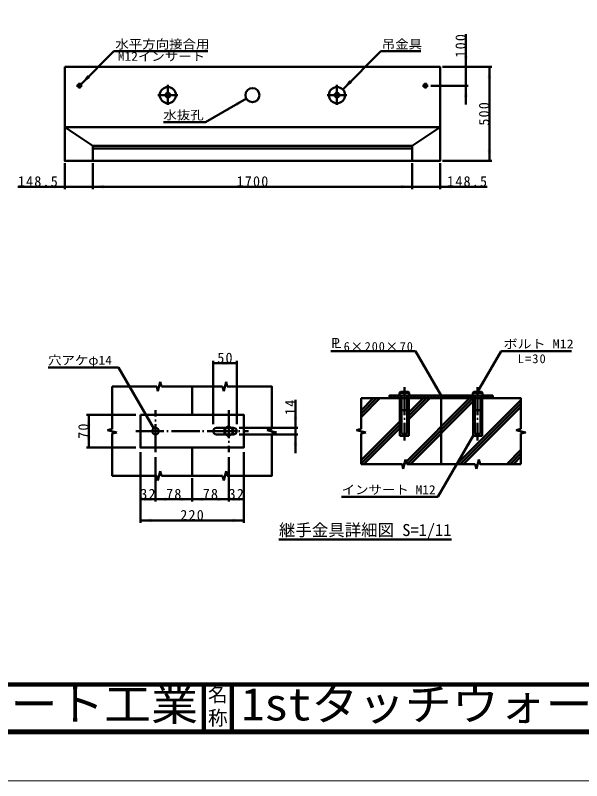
# Model space of a CAD drawing. Units: millimetres, scale not verified, with parts at other scales. Extents: x -2102 to 2102, y -1485 to 1485.
# Drawn here: x -1169 to 37, y -1485 to 145 of the extents above; entities that cross this region are included whole.
import ezdxf
from ezdxf.enums import TextEntityAlignment as Align

# ---------------------------------------------------------------- set-up
doc = ezdxf.new("R2010")
doc.units = ezdxf.units.MM
doc.header["$LTSCALE"] = 5
doc.linetypes.add('DASHED', pattern=[7.5, 6, -1.5])
doc.linetypes.add('LONG_DASHED_DOTTED', pattern=[15.25, 12, -1.5, 0.25, -1.5])
doc.layers.add('0-0_V-nasSTD', color=7, linetype='Continuous', lineweight=50)
doc.layers.add('0-1_0', color=7, linetype='Continuous', lineweight=100)
doc.styles.add('ＭＳ ゴシック', font='')
doc.styles.get('ＭＳ ゴシック').set_extended_font_data('MS Gothic')

msp = doc.modelspace()

# ---------------------------------------------------------------- linework, layer by layer
at = {"layer": '0-0_V-nasSTD'}
for p, q in [((-209.421, 105.145), (-209.421, 35.145)), ((-1029.334, -2.168), (-958.624, 68.543)), ((-958.624, 68.543), (-758.624, 68.543)), ((-471.659, -12.693), (-390.424, 68.543)), ((-390.424, 68.543), (-305.424, 68.543)), ((-154.421, 35.145), (-259.421, 35.145)), ((-209.421, 35.145), (-209.421, -4.855)), ((-159.421, 35.145), (-159.421, -164.855)), ((-204.421, -4.855), (-284.421, -4.855)), ((-209.421, -44.855), (-209.421, -4.855)), ((-763.414, -82.355), (-676.812, -32.355)), ((-1063.221, -92.855), (-264.421, -92.855)), ((-1063.221, -92.855), (-1003.821, -132.855)), ((-853.414, -82.355), (-763.414, -82.355)), ((-323.821, -132.855), (-264.421, -92.855)), ((-1003.821, -132.855), (-323.821, -132.855)), ((-1003.821, -164.855), (-1003.821, -132.855)), ((-1003.821, -138.855), (-323.821, -138.855)), ((-323.821, -164.855), (-323.821, -132.855)), ((-1063.221, -169.855), (-1063.221, -224.855)), ((-1003.821, -169.855), (-1003.821, -224.855)), ((-323.821, -169.855), (-323.821, -224.855)), ((-264.421, -169.855), (-264.421, -224.855)), ((-154.421, -164.855), (-259.421, -164.855)), ((-1063.221, -219.855), (-1163.221, -219.855)), ((-1003.821, -219.855), (-1063.221, -219.855)), ((-264.421, -219.855), (-164.421, -219.855)), ((-496.999, -570.015), (-316.999, -570.015)), ((-316.999, -570.015), (-262.381, -664.618)), ((-134.381, -570.015), (-184.381, -656.618)), ((-134.381, -570.015), (15.619, -570.015)), ((-747.381, -590.618), (-747.381, -725.618)), ((-747.381, -595.618), (-697.381, -595.618)), ((-697.381, -590.618), (-697.381, -725.618)), ((-1098.881, -604.652), (-948.881, -604.652)), ((-873.881, -734.555), (-948.881, -604.652)), ((-859.881, -635.618), (-864.881, -655.618)), ((-859.881, -635.618), (-857.381, -645.618)), ((-719.881, -635.618), (-724.881, -655.618)), ((-719.881, -635.618), (-717.381, -645.618)), ((-962.381, -645.618), (-867.381, -645.618)), ((-962.381, -735.618), (-962.381, -645.618)), ((-867.381, -645.618), (-864.881, -655.618)), ((-857.381, -645.618), (-727.381, -645.618)), ((-792.381, -645.618), (-792.381, -705.618)), ((-727.381, -645.618), (-724.881, -655.618)), ((-371.321, -670.618), (-365.321, -664.618)), ((-364.25, -670.618), (-358.25, -664.618)), ((-357.179, -670.618), (-351.179, -664.618)), ((-348.881, -656.618), (-350.881, -658.618)), ((-329.881, -658.618), (-350.881, -658.618)), ((-350.108, -670.618), (-346.381, -666.89)), ((-331.881, -656.618), (-348.881, -656.618)), ((-346.381, -694.618), (-346.381, -664.618)), ((-329.966, -664.618), (-334.381, -669.032)), ((-334.381, -664.618), (-334.381, -694.618)), ((-331.881, -656.618), (-329.881, -658.618)), ((-328.895, -670.618), (-322.895, -664.618)), ((-321.824, -670.618), (-315.824, -664.618)), ((-314.753, -670.618), (-308.753, -664.618)), ((-307.682, -670.618), (-301.682, -664.618)), ((-300.611, -670.618), (-294.611, -664.618)), ((-293.54, -670.618), (-287.54, -664.618)), ((-286.469, -670.618), (-280.469, -664.618)), ((-279.397, -670.618), (-273.397, -664.618)), ((-272.326, -670.618), (-266.326, -664.618)), ((-265.255, -670.618), (-262.381, -667.743)), ((-259.255, -664.618), (-262.381, -667.743)), ((-258.184, -670.618), (-252.184, -664.618)), ((-251.113, -670.618), (-245.113, -664.618)), ((-244.042, -670.618), (-238.042, -664.618)), ((-236.971, -670.618), (-230.971, -664.618)), ((-229.9, -670.618), (-223.9, -664.618)), ((-222.829, -670.618), (-216.829, -664.618)), ((-215.758, -670.618), (-209.758, -664.618)), ((-208.687, -670.618), (-202.687, -664.618)), ((-201.616, -670.618), (-195.616, -664.618)), ((-192.881, -656.618), (-194.881, -658.618)), ((-173.881, -658.618), (-194.881, -658.618)), ((-194.545, -670.618), (-190.381, -666.454)), ((-175.881, -656.618), (-192.881, -656.618)), ((-190.381, -694.618), (-190.381, -664.618)), ((-174.402, -664.618), (-178.381, -668.596)), ((-178.381, -664.618), (-178.381, -694.618)), ((-175.881, -656.618), (-173.881, -658.618)), ((-173.331, -670.618), (-167.331, -664.618)), ((-166.26, -670.618), (-160.26, -664.618)), ((-159.189, -670.618), (-153.189, -664.618)), ((-152.381, -664.618), (-152.381, -670.618)), ((-572.381, -733.618), (-572.381, -673.618)), ((-432.381, -670.618), (-432.381, -735.618)), ((-406.677, -670.618), (-432.381, -696.322)), ((-399.606, -670.618), (-432.381, -703.393)), ((-392.535, -670.618), (-432.381, -710.464)), ((-349.881, -750.618), (-349.881, -670.618)), ((-201.616, -670.618), (-336.628, -805.63)), ((-194.545, -670.618), (-334.545, -810.618)), ((-330.881, -750.618), (-330.881, -670.618)), ((-300.611, -670.618), (-330.881, -700.888)), ((-293.54, -670.618), (-330.881, -707.959)), ((-286.469, -670.618), (-330.881, -715.03)), ((-327.474, -810.618), (-193.881, -677.025)), ((-262.381, -670.618), (-262.381, -810.618)), ((-228.479, -810.618), (-92.381, -674.52)), ((-221.408, -810.618), (-92.381, -681.591)), ((-193.881, -750.618), (-193.881, -670.618)), ((-174.881, -750.618), (-174.881, -670.618)), ((-346.381, -744.618), (-346.381, -694.618)), ((-334.381, -744.618), (-334.381, -694.618)), ((-214.336, -810.618), (-92.381, -688.662)), ((-190.381, -744.618), (-190.381, -694.618)), ((-178.381, -744.618), (-178.381, -694.618)), ((-1017.381, -705.618), (-912.381, -705.618)), ((-1012.381, -775.618), (-1012.381, -705.618)), ((-370.611, -740.618), (-349.881, -719.888)), ((-363.54, -740.618), (-349.881, -726.959)), ((-972.381, -738.118), (-962.381, -735.618)), ((-972.381, -738.118), (-952.381, -743.118)), ((-962.381, -745.618), (-952.381, -743.118)), ((-740.381, -733.618), (-720.443, -733.618)), ((-720.443, -747.618), (-740.381, -747.618)), ((-708.318, -733.618), (-704.381, -733.618)), ((-704.381, -747.618), (-708.318, -747.618)), ((-567.381, -733.618), (-692.381, -733.618)), ((-567.381, -747.618), (-692.381, -747.618)), ((-632.381, -738.118), (-622.381, -735.618)), ((-632.381, -738.118), (-612.381, -743.118)), ((-622.381, -745.618), (-612.381, -743.118)), ((-572.381, -747.618), (-572.381, -733.618)), ((-572.381, -787.618), (-572.381, -747.618)), ((-442.381, -738.118), (-432.381, -735.618)), ((-442.381, -738.118), (-422.381, -743.118)), ((-370.611, -740.618), (-432.381, -802.388)), ((-363.54, -740.618), (-432.381, -809.459)), ((-432.381, -745.618), (-422.381, -743.118)), ((-432.112, -745.55), (-432.381, -745.819)), ((-432.381, -745.618), (-432.381, -810.618)), ((-356.469, -740.618), (-426.469, -810.618)), ((-356.469, -740.618), (-349.881, -734.03)), ((-102.381, -738.118), (-92.381, -735.618)), ((-102.381, -738.118), (-82.381, -743.118)), ((-92.381, -745.618), (-82.381, -743.118)), ((-92.381, -745.618), (-92.381, -810.618)), ((-83.469, -743.39), (-83.034, -742.954)), ((-330.881, -750.618), (-349.881, -750.618)), ((-268.881, -880.521), (-193.881, -750.618)), ((-174.881, -750.618), (-193.881, -750.618)), ((-1017.381, -775.618), (-912.381, -775.618)), ((-792.381, -775.618), (-792.381, -835.618)), ((-122.413, -810.618), (-92.381, -780.586)), ((-902.381, -785.618), (-902.381, -935.618)), ((-870.381, -795.618), (-870.381, -890.618)), ((-714.381, -795.618), (-714.381, -890.618)), ((-682.381, -785.618), (-682.381, -935.618)), ((-115.342, -810.618), (-92.381, -787.657)), ((-108.27, -810.618), (-92.381, -794.728)), ((-432.381, -810.618), (-345.381, -810.618)), ((-345.381, -810.618), (-342.881, -820.618)), ((-344.628, -813.63), (-339.969, -808.971)), ((-337.881, -800.618), (-342.881, -820.618)), ((-337.881, -800.618), (-335.381, -810.618)), ((-335.381, -810.618), (-189.381, -810.618)), ((-189.381, -810.618), (-186.881, -820.618)), ((-181.881, -800.618), (-186.881, -820.618)), ((-859.881, -825.618), (-864.881, -845.618)), ((-859.881, -825.618), (-857.381, -835.618)), ((-719.881, -825.618), (-724.881, -845.618)), ((-719.881, -825.618), (-717.381, -835.618)), ((-867.381, -835.618), (-864.881, -845.618)), ((-727.381, -835.618), (-857.381, -835.618)), ((-792.381, -840.618), (-792.381, -890.618)), ((-727.381, -835.618), (-724.881, -845.618)), ((-902.381, -885.618), (-870.381, -885.618)), ((-870.381, -885.618), (-792.381, -885.618)), ((-792.381, -885.618), (-714.381, -885.618)), ((-682.381, -885.618), (-714.381, -885.618)), ((-268.881, -880.521), (-473.881, -880.521)), ((-902.381, -930.618), (-682.381, -930.618)), ((-607.38, -971.645), (-239.88, -971.645))]:
    msp.add_line(p, q, dxfattribs=at)
at = {"layer": '0-0_V-nasSTD', "linetype": 'LONG_DASHED_DOTTED'}
for p, q in [((-1032.021, -10.855), (-1032.021, 1.145)), ((-295.621, -10.855), (-295.621, 1.145)), ((-1038.021, -4.855), (-1026.021, -4.855)), ((-843.821, -3.055), (-843.821, -45.455)), ((-483.821, -3.055), (-483.821, -45.455)), ((-301.621, -4.855), (-289.621, -4.855)), ((-865.021, -24.855), (-822.621, -24.855)), ((-505.021, -24.855), (-462.621, -24.855)), ((-340.381, -646.618), (-340.381, -760.618)), ((-184.381, -646.618), (-184.381, -760.618)), ((-870.381, -785.618), (-870.381, -695.618)), ((-714.381, -695.618), (-714.381, -785.618)), ((-912.381, -740.618), (-672.381, -740.618))]:
    msp.add_line(p, q, dxfattribs=at)
at = {"layer": '0-0_V-nasSTD', "linetype": 'DASHED'}
for p, q in [((-720.443, -733.618), (-708.318, -733.618)), ((-708.318, -747.618), (-720.443, -747.618))]:
    msp.add_line(p, q, dxfattribs=at)
at = {"layer": '0-0_V-nasSTD', "lineweight": 100}
for p, q in [((-767.5, -1280), (-767.5, -1380)), ((-707.5, -1280), (-707.5, -1380)), ((-1997.5, -1380), (1997.5, -1380))]:
    msp.add_line(p, q, dxfattribs=at)
at = {"layer": '0-0_V-nasSTD', "lineweight": 18}
for points in [[(-2102.5, -1485), (-2102.5, 1485), (2102.5, 1485), (2102.5, -1485)], [(-2002.5, -1385), (-2002.5, 1385), (2002.5, 1385), (2002.5, -1385)]]:
    msp.add_lwpolyline(points, close=True, dxfattribs=at)
at = {"layer": '0-0_V-nasSTD'}
for points in [[(-1063.221, 35.145), (-1063.221, -164.855), (-264.421, -164.855), (-264.421, 35.145)], [(-902.381, -705.618), (-902.381, -775.618), (-682.381, -775.618), (-682.381, -705.618)]]:
    msp.add_lwpolyline(points, close=True, dxfattribs=at)
for points in [[(-1003.821, -219.855), (-323.821, -219.855), (-264.421, -219.855)], [(-717.381, -645.618), (-622.381, -645.618), (-622.381, -735.618)], [(-152.381, -664.618), (-372.381, -664.618), (-372.381, -670.618)], [(-350.881, -658.618), (-350.881, -664.618), (-329.881, -664.618), (-329.881, -658.618)], [(-194.881, -658.618), (-194.881, -664.618), (-173.881, -664.618), (-173.881, -658.618)], [(-92.381, -735.618), (-92.381, -670.618), (-432.381, -670.618)], [(-723.474, -735.368), (-714.381, -730.118), (-705.287, -735.368), (-705.287, -745.868)], [(-867.381, -835.618), (-962.381, -835.618), (-962.381, -745.618)], [(-705.287, -745.868), (-714.381, -751.118), (-723.474, -745.868), (-723.474, -735.368)], [(-622.381, -745.618), (-622.381, -835.618), (-717.381, -835.618)], [(-181.881, -800.618), (-179.381, -810.618), (-92.381, -810.618)]]:
    msp.add_lwpolyline(points, dxfattribs=at)
for centre, radius in [((-1032.021, -4.855), 3.8), ((-1032.021, -4.855), 2.4), ((-1032.021, -4.855), 2), ((-843.821, -24.855), 17.2), ((-663.821, -24.855), 15), ((-483.821, -24.855), 17.2), ((-295.621, -4.855), 3.8), ((-295.621, -4.855), 2.4), ((-295.621, -4.855), 2), ((-843.821, -24.855), 5), ((-483.821, -24.855), 5), ((-714.381, -740.618), 8.5), ((-870.381, -740.618), 7)]:
    msp.add_circle(centre, radius, dxfattribs=at)
for centre, radius, start, end in [((-340.381, -685.18), 28.562, 68.4314, 111.5686), ((-184.381, -685.18), 28.562, 68.4314, 111.5686), ((-340.381, -686.618), 10, 233.1301, 306.8699), ((-184.381, -686.618), 10, 233.1301, 306.8699), ((-740.381, -740.618), 7, 90, 270), ((-704.381, -740.618), 7, 270, 90), ((-340.381, -736.618), 10, 233.1301, 306.8699), ((-184.381, -736.618), 10, 233.1301, 306.8699)]:
    msp.add_arc(centre, radius, start, end, dxfattribs=at)
for points in [[(-213.421, 59.145), (-209.421, 35.145), (-209.421, 59.145)], [(-209.421, 35.145), (-209.421, 59.145), (-205.421, 59.145)], [(-163.421, 11.145), (-159.421, 11.145), (-159.421, 35.145)], [(-159.421, 11.145), (-159.421, 35.145), (-155.421, 11.145)], [(-1029.334, -2.168), (-1015.192, 17.631), (-1012.364, 14.803)], [(-1029.334, -2.168), (-1012.364, 14.803), (-1009.535, 11.974)], [(-471.659, -12.693), (-457.517, 7.106), (-454.688, 4.278)], [(-471.659, -12.693), (-454.688, 4.278), (-451.86, 1.45)], [(-213.421, -28.855), (-209.421, -28.855), (-209.421, -4.855)], [(-209.421, -28.855), (-209.421, -4.855), (-205.421, -28.855)], [(-699.596, -40.891), (-697.596, -44.355), (-676.812, -32.355)], [(-697.596, -44.355), (-695.596, -47.819), (-676.812, -32.355)], [(-163.421, -140.855), (-159.421, -164.855), (-159.421, -140.855)], [(-159.421, -164.855), (-159.421, -140.855), (-155.421, -140.855)], [(-1087.221, -219.855), (-1087.221, -215.855), (-1063.221, -219.855)], [(-1087.221, -223.855), (-1087.221, -219.855), (-1063.221, -219.855)], [(-1003.821, -219.855), (-979.821, -219.855), (-979.821, -215.855)], [(-1003.821, -219.855), (-979.821, -223.855), (-979.821, -219.855)], [(-347.821, -219.855), (-347.821, -215.855), (-323.821, -219.855)], [(-347.821, -223.855), (-347.821, -219.855), (-323.821, -219.855)], [(-264.421, -219.855), (-240.421, -219.855), (-240.421, -215.855)], [(-264.421, -219.855), (-240.421, -223.855), (-240.421, -219.855)], [(-747.381, -595.618), (-723.381, -595.618), (-723.381, -591.618)], [(-747.381, -595.618), (-723.381, -599.618), (-723.381, -595.618)], [(-721.381, -595.618), (-721.381, -591.618), (-697.381, -595.618)], [(-721.381, -599.618), (-721.381, -595.618), (-697.381, -595.618)], [(-184.381, -656.618), (-175.845, -633.833), (-172.381, -635.833)], [(-277.845, -645.833), (-274.381, -643.833), (-262.381, -664.618)], [(-274.381, -643.833), (-270.916, -641.833), (-262.381, -664.618)], [(-184.381, -656.618), (-172.381, -635.833), (-168.916, -637.833)], [(-1016.381, -729.618), (-1012.381, -729.618), (-1012.381, -705.618)], [(-1012.381, -729.618), (-1012.381, -705.618), (-1008.381, -729.618)], [(-889.345, -715.771), (-885.881, -713.771), (-873.881, -734.555)], [(-885.881, -713.771), (-882.416, -711.771), (-873.881, -734.555)], [(-576.381, -709.618), (-572.381, -733.618), (-572.381, -709.618)], [(-572.381, -733.618), (-572.381, -709.618), (-568.381, -709.618)], [(-576.381, -771.618), (-572.381, -771.618), (-572.381, -747.618)], [(-572.381, -771.618), (-572.381, -747.618), (-568.381, -771.618)], [(-1016.381, -751.618), (-1012.381, -775.618), (-1012.381, -751.618)], [(-1012.381, -775.618), (-1012.381, -751.618), (-1008.381, -751.618)], [(-209.345, -769.402), (-205.881, -771.402), (-193.881, -750.618)], [(-205.881, -771.402), (-202.416, -773.402), (-193.881, -750.618)], [(-902.381, -885.618), (-878.381, -885.618), (-878.381, -881.618)], [(-902.381, -885.618), (-878.381, -889.618), (-878.381, -885.618)], [(-894.381, -885.618), (-894.381, -881.618), (-870.381, -885.618)], [(-894.381, -889.618), (-894.381, -885.618), (-870.381, -885.618)], [(-870.381, -885.618), (-846.381, -885.618), (-846.381, -881.618)], [(-870.381, -885.618), (-846.381, -889.618), (-846.381, -885.618)], [(-816.381, -885.618), (-816.381, -881.618), (-792.381, -885.618)], [(-816.381, -889.618), (-816.381, -885.618), (-792.381, -885.618)], [(-792.381, -885.618), (-768.381, -885.618), (-768.381, -881.618)], [(-792.381, -885.618), (-768.381, -889.618), (-768.381, -885.618)], [(-738.381, -885.618), (-738.381, -881.618), (-714.381, -885.618)], [(-738.381, -889.618), (-738.381, -885.618), (-714.381, -885.618)], [(-714.381, -885.618), (-690.381, -885.618), (-690.381, -881.618)], [(-714.381, -885.618), (-690.381, -889.618), (-690.381, -885.618)], [(-706.381, -885.618), (-706.381, -881.618), (-682.381, -885.618)], [(-706.381, -889.618), (-706.381, -885.618), (-682.381, -885.618)], [(-902.381, -930.618), (-878.381, -930.618), (-878.381, -926.618)], [(-706.381, -930.618), (-706.381, -926.618), (-682.381, -930.618)], [(-902.381, -930.618), (-878.381, -934.618), (-878.381, -930.618)], [(-706.381, -934.618), (-706.381, -930.618), (-682.381, -930.618)]]:
    msp.add_solid(points, dxfattribs=at)
at = {"layer": '0-1_0'}
msp.add_line((-1997.5, -1280), (1997.5, -1280), dxfattribs=at)

# ---------------------------------------------------------------- texts
at = {"layer": '0-0_V-nasSTD', "style": 'ＭＳ ゴシック'}
for s, height, width, p in [('水平方向接合用', 19.06, 1.1, (-955.624, 68.543)), ('吊金具', 19.06, 1.1, (-388.424, 68.543)), ('M12インサート', 19.06, 1.1, (-950.374, 42.543)), ('水抜孔', 19.06, 1.1, (-853.414, -82.355)), ('Ｐ', 21.63, 0.9, (-500.122, -570.015)), ('Ｌ', 21.63, 0.9, (-495.499, -570.015)), ('ボルト M12', 19.06, 1.15, (-129.381, -570.015)), ('穴アケφ14', 19.06, 1.1, (-1098.881, -604.652)), ('インサート M12', 19.06, 1.1, (-473.881, -880.521)), ('(株)船生コンクリート工業', 69.65, 1.05, (-1976.5, -1377.45)), ('1stタッチウォール標準型', 69.65, 1.05, (-687.75, -1377.53))]:
    msp.add_text(s, height=height, dxfattribs=dict(at, width=width)).set_placement(p, align=Align.BOTTOM_LEFT)
for s, height, p in [('継手金具詳細図 S=1/11', 25.66, (-607.38, -971.645)), ('名', 30.79, (-758.518, -1326.001)), ('称', 30.79, (-758.524, -1375.99))]:
    msp.add_text(s, height=height, dxfattribs=at).set_placement(p, align=Align.BOTTOM_LEFT)
at = {"layer": '0-0_V-nasSTD', "char_height": 21.99, "attachment_point": 7, "rotation": 90, "style": 'ＭＳ ゴシック'}
for s, insert in [('\\T1.17;100', (-209.421, 55.145)), ('\\T1.17;500', (-159.421, -89.855)), ('\\T1.17;14', (-572.381, -706.118)), ('\\T1.17;70', (-1012.381, -756.868))]:
    msp.add_mtext(s, dxfattribs=dict(at, insert=insert))
at = {"layer": '0-0_V-nasSTD', "attachment_point": 7, "style": 'ＭＳ ゴシック'}
for s, insert, char_height in [('\\T1.17;148.5', (-1163.221, -219.855), 21.99), ('\\T1.17;1700', (-697.571, -219.855), 21.99), ('\\T1.17;148.5', (-249.421, -219.855), 21.99), ('\\T1.15;6×200×70', (-469.499, -570.015), 19.06), ('\\T1.17;50', (-738.631, -595.618), 21.99), ('\\T1.19;L=30', (-98.911, -596.015), 19.06), ('\\T1.17;32', (-902.631, -885.618), 21.99), ('\\T1.17;78', (-847.631, -885.618), 21.99), ('\\T1.17;78', (-769.631, -885.618), 21.99), ('\\T1.17;32', (-714.631, -885.618), 21.99), ('\\T1.17;220', (-817.381, -930.618), 21.99)]:
    msp.add_mtext(s, dxfattribs=dict(at, insert=insert, char_height=char_height))

doc.saveas('drawing.dxf')
